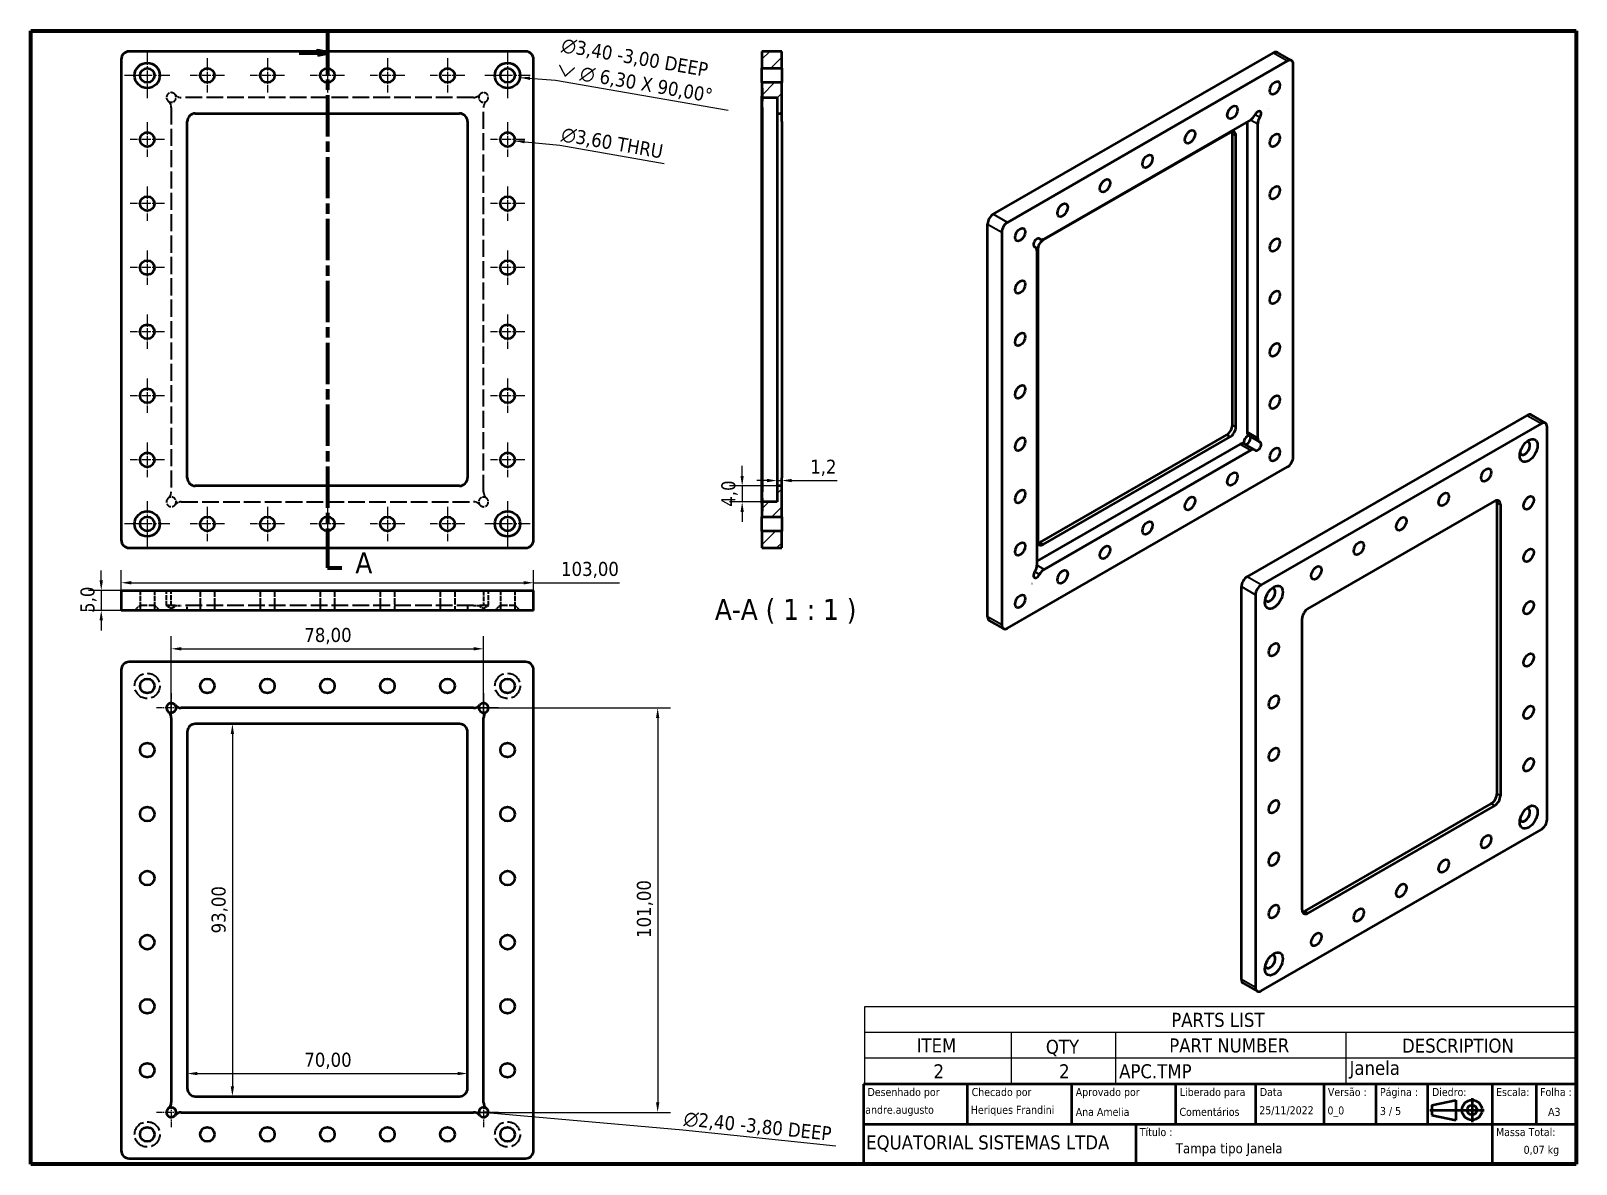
# Model space of a CAD drawing. Header units: millimetres. Extents: x 24 to 410, y 7 to 290.
import ezdxf
from ezdxf.enums import TextEntityAlignment as Align

# ---------------------------------------------------------------- set-up
doc = ezdxf.new("R2010")
doc.units = ezdxf.units.MM
doc.linetypes.add('CHAIN', pattern=[0.3543, 0.2362, -0.0295, 0.0591, -0.0295])
doc.linetypes.add('DASHED', pattern=[0.2068, 0.1655, -0.0413])
for name, color, linetype, lineweight in [('Border (ISO)', 7, 'Continuous', 70), ('Center Mark (ISO)', 7, 'Continuous', 25), ('Dimension (ISO)', 7, 'Continuous', 25), ('Hatch (ISO)', 7, 'Continuous', 18), ('Hidden (ISO)', 7, 'DASHED', 35), ('Section Line (ISO)', 7, 'CHAIN', 70), ('Symbol (ISO)', 7, 'Continuous', 25), ('Title (ISO)', 7, 'Continuous', 50), ('Visible (ISO)', 7, 'Continuous', 50), ('Visible Narrow (ISO)', 7, 'Continuous', 35)]:
    doc.layers.add(name, color=color, linetype=linetype, lineweight=lineweight)
doc.styles.add('Equatorial 3.5 - Azul', font='tahoma.ttf')
doc.styles.add('Label Text (ISO)', font='tahoma.ttf')
doc.styles.add('Note Text (ISO)', font='tahoma.ttf')
doc.styles.add('Text Style39', font='tahoma.ttf')
doc.styles.add('Text Style41', font='tahoma.ttf')
doc.dimstyles.new('Default (ISO)', dxfattribs={"dimtxt": 3.5, "dimasz": 2.5, "dimexe": 3.175, "dimexo": 0, "dimgap": 0.762, "dimtad": 1, "dimrnd": 1e-08, "dimzin": 0, "dimtxsty": 'Note Text (ISO)', "dimcen": 0.09, "dimdle": 10, "dimclrd": 256, "dimclre": 256, "dimclrt": 256, "dimazin": 0, "dimtfac": 1.001486, "dimtmove": 0, "dimatfit": 3, "dimfxl": 1, "dimtolj": 1, "dimtzin": 0, "dimlwd": -1, "dimlwe": -1, "dimarcsym": 0})
doc.dimstyles.new('Default (ISO)$7', dxfattribs={"dimtxt": 3.5, "dimasz": 2.5, "dimexe": 3.175, "dimexo": 0, "dimgap": 0.762, "dimtad": 1, "dimrnd": 1e-08, "dimzin": 0, "dimtxsty": 'Note Text (ISO)', "dimcen": 0.09, "dimdle": 10, "dimclrd": 256, "dimclre": 256, "dimclrt": 256, "dimazin": 0, "dimtfac": 1.001486, "dimtmove": 0, "dimatfit": 3, "dimfxl": 1, "dimtolj": 1, "dimtzin": 0, "dimlwd": -1, "dimlwe": -1, "dimarcsym": 0})

# ---------------------------------------------------------------- blocks, each defined once
blk = doc.blocks.new('Borders A4_A3_A2')
at = {"layer": 'Border (ISO)'}
for p, q in [((24, 290), (410, 290)), ((24, 7), (24, 290)), ((410, 290), (410, 7)), ((410, 7), (24, 7))]:
    blk.add_line(p, q, dxfattribs=at)
blk = doc.blocks.new('Title Blocks ISO')
at = {"layer": 'Title (ISO)'}
for p, q in [((270.07, 120), (92.07, 120)), ((92.07, 120), (92.07, 100)), ((118.07, 110), (118.07, 120)), ((144.07, 110), (144.07, 120)), ((170.07, 110), (170.07, 120)), ((190.07, 110), (190.07, 120)), ((207.07, 120), (207.07, 110)), ((220.07, 120), (220.07, 110)), ((233.07, 110), (233.07, 120)), ((249.07, 120), (249.07, 110)), ((260.07, 120), (260.07, 110)), ((270.07, 100), (270.07, 120)), ((234.07, 114.75), (240.07, 116)), ((240.07, 116), (240.07, 111)), ((244.07, 116.5), (244.07, 110.5)), ((233.57, 113.5), (247.07, 113.5)), ((234.07, 114.75), (234.07, 112.25)), ((234.07, 112.25), (240.07, 111)), ((92.07, 110), (270.07, 110)), ((160.07, 110), (160.07, 100)), ((249.07, 110), (249.07, 100)), ((92.07, 100), (270.07, 100))]:
    blk.add_line(p, q, dxfattribs=at)
for radius in [2.5, 1.25]:
    blk.add_circle((244.07, 113.5), radius, dxfattribs=at)
at = {"layer": 'Title (ISO)', "style": 'Text Style41'}
for s, p in [('Desenhado por', (93.07, 119)), ('Checado por', (119.07, 119)), ('Aprovado por', (145.07, 119)), ('Data', (191.07, 119)), ('Versão :', (208.07, 119)), ('Página :', (221.07, 119)), ('Título :', (161.07, 109))]:
    blk.add_text(s, height=2, dxfattribs=at).set_placement(p, align=Align.TOP_LEFT)
at = {"layer": 'Title (ISO)', "char_height": 2, "style": 'Note Text (ISO)'}
for s, insert, attachment_point in [('\\fTahoma|b0|i0;\\H2.0000;Liberado para', (171.07, 119), 1), ('\\fTahoma|b0|i0;\\H2.0000;Diedro:', (234.07, 119), 1), ('\\fTahoma|b0|i0;\\H2.0000;Escala:', (250.07, 119), 1), ('\\fTahoma|b0|i0;\\H2.0000;Folha :', (261.07, 119), 1), ('\\fTahoma|b0|i0;\\H2.0000;3 / 5 ', (221.07, 112), 7), ('\\fTahoma|b0|i0;\\H2.0000;Massa Total:', (250.07, 109), 1)]:
    blk.add_mtext(s, dxfattribs=dict(at, insert=insert, attachment_point=attachment_point))
at = {"layer": 'Title (ISO)'}
for tag, p, height, style in [('AUTHOR_001', (92.49, 112.57), 2, 'Text Style41'), ('CHECKED_BY_001', (118.87, 112.55), 2, 'Text Style41'), ('ENG_APPROVED_BY_001', (145.07, 112.04), 2, 'Text Style41'), ('STATUS_001', (170.98, 112.04), 2, 'Text Style41'), ('CREATION_DATE_001', (190.92, 112.44), 2, 'Text Style41'), ('REVISION_NUMBER_001', (207.96, 112.4), 2, 'Text Style41'), ('Sheet_Size_001', (263.07, 112.04), 2, 'Text Style41'), ('COMPANY_001', (92.72, 103.67), 3.5, 'Note Text (ISO)'), ('TITLE_001', (170.07, 102.69), 2.5, 'Text Style39'), ('MASS\\P2;_001', (256.96, 102.57), 2, 'Text Style41')]:
    blk.add_attdef(tag, p, '', height=height, dxfattribs=dict(at, style=style))
blk = doc.blocks.new('PARTS LIST3')
at = {"layer": 'Symbol (ISO)'}
for p, q in [((410, 46.27), (232.24, 46.27)), ((232.24, 46.27), (232.24, 39.85)), ((410, 46.27), (410, 39.85)), ((410, 39.85), (232.24, 39.85)), ((232.24, 39.85), (232.24, 33.42)), ((268.84, 39.85), (268.84, 33.42)), ((294.98, 39.85), (294.98, 33.42)), ((352.49, 39.85), (352.49, 33.42)), ((410, 39.85), (410, 33.42)), ((410, 33.42), (232.24, 33.42)), ((232.24, 33.42), (232.24, 27)), ((268.84, 33.42), (268.84, 27)), ((294.98, 33.42), (294.98, 27)), ((352.49, 33.42), (352.49, 27)), ((410, 33.42), (410, 27)), ((410, 27), (232.24, 27))]:
    blk.add_line(p, q, dxfattribs=at)
at = {"layer": 'Symbol (ISO)', "char_height": 3.5, "attachment_point": 7, "style": 'Equatorial 3.5 - Azul'}
for s, insert in [('PARTS LIST', (308.87, 41.21)), ('ITEM', (245.25, 34.88)), ('QTY', (277.54, 33.93)), ('PART NUMBER', (308.36, 34.81)), ('DESCRIPTION', (366.5, 34.77)), ('2', (249.48, 28.42)), ('2', (280.85, 28.42)), ('APC.TMP', (295.86, 28.37)), ('Janela', (353.41, 28.31))]:
    blk.add_mtext(s, dxfattribs=dict(at, insert=insert))
blk = doc.blocks.new('2dTransSection1')
at = {"layer": 'Section Line (ISO)', "linetype": 'CHAIN', "ltscale": 43.635117}
blk.add_line((98.07, 289.42), (98.07, 155.88), dxfattribs=at)
at = {"layer": 'Section Line (ISO)', "linetype": 'Continuous', "lineweight": 140}
for p, q in [((98.07, 289.42), (98.07, 279.56)), ((98.07, 165.74), (98.07, 155.88)), ((98.07, 155.88), (101.71, 155.88))]:
    blk.add_line(p, q, dxfattribs=at)
at = {"layer": 'Section Line (ISO)', "linetype": 'Continuous'}
for p, q in [((91.05, 284.49), (95.57, 284.49)), ((98.07, 284.49), (95.57, 284.99)), ((95.57, 284.99), (95.57, 283.99)), ((95.57, 284.49), (98.07, 284.49)), ((95.57, 283.99), (98.07, 284.49))]:
    blk.add_line(p, q, dxfattribs=at)
at = {"layer": 'Section Line (ISO)', "linetype": 'CHAIN', "ltscale": 4.040163}
blk.add_line((98.07, 155.88), (101.71, 155.88), dxfattribs=at)
at = {"layer": 'Section Line (ISO)', "linetype": 'Continuous', "flags": 128}
blk.add_lwpolyline([(95.57, 283.99), (98.07, 284.49), (95.57, 284.99), (95.57, 283.99)], dxfattribs=at)
at = {"layer": 'Section Line (ISO)'}
blk.add_solid([(95.57, 283.99), (98.07, 284.49), (95.57, 284.99), (95.57, 283.99)], dxfattribs=at)
at = {"layer": 'Section Line (ISO)', "insert": (105.05, 154.57), "char_height": 5.25, "attachment_point": 7, "style": 'Label Text (ISO)'}
blk.add_mtext('A', dxfattribs=at)
blk = doc.blocks.new('*D8')
at = {"layer": 'Defpoints', "color": 0, "transparency": 16777216}
for p in [(48.57, 150.27), (41.57, 145.27), (48.57, 145.27)]:
    blk.add_point(p, dxfattribs=at)
at = {"layer": 'Dimension (ISO)', "transparency": 16777216}
for p, q in [((41.57, 152.77), (41.57, 155.27)), ((48.57, 150.27), (38.39, 150.27)), ((41.57, 150.27), (41.57, 145.27)), ((48.57, 145.27), (38.39, 145.27)), ((41.57, 142.77), (41.57, 140.27))]:
    blk.add_line(p, q, dxfattribs=at)
for points in [[(41.15, 152.77), (41.99, 152.77), (41.57, 150.27)], [(41.15, 142.77), (41.99, 142.77), (41.57, 145.27)]]:
    blk.add_solid(points, dxfattribs=at)
at = {"layer": 'Dimension (ISO)', "transparency": 16777216, "insert": (36.37, 144.65), "char_height": 3.5, "attachment_point": 1, "rotation": 90, "style": 'Note Text (ISO)'}
blk.add_mtext('\\A1;5,0', dxfattribs=at)
blk = doc.blocks.new('*D9')
at = {"layer": 'Defpoints', "color": 0, "transparency": 16777216}
for p in [(211.58, 177.71), (210.38, 176.38), (211.58, 176.38)]:
    blk.add_point(p, dxfattribs=at)
at = {"layer": 'Dimension (ISO)', "transparency": 16777216}
for p, q in [((207.88, 177.71), (205.38, 177.71)), ((210.38, 176.38), (210.38, 180.88)), ((210.38, 177.71), (211.58, 177.71)), ((211.58, 176.38), (211.58, 180.88)), ((214.08, 177.71), (225.4, 177.71))]:
    blk.add_line(p, q, dxfattribs=at)
for points in [[(207.88, 178.13), (207.88, 177.29), (210.38, 177.71)], [(214.08, 178.13), (214.08, 177.29), (211.58, 177.71)]]:
    blk.add_solid(points, dxfattribs=at)
at = {"layer": 'Dimension (ISO)', "transparency": 16777216, "insert": (218.67, 182.91), "char_height": 3.5, "attachment_point": 1, "style": 'Note Text (ISO)'}
blk.add_mtext('\\A1;1,2', dxfattribs=at)
blk = doc.blocks.new('*D10')
at = {"layer": 'Defpoints', "color": 0, "transparency": 16777216}
for p in [(74.34, 116.92), (74.34, 23.92), (98.07, 23.92)]:
    blk.add_point(p, dxfattribs=at)
at = {"layer": 'Dimension (ISO)', "transparency": 16777216}
blk.add_line((74.34, 114.42), (74.34, 26.42), dxfattribs=at)
for points in [[(73.92, 114.42), (74.75, 114.42), (74.34, 116.92)], [(73.92, 26.42), (74.75, 26.42), (74.34, 23.92)]]:
    blk.add_solid(points, dxfattribs=at)
at = {"layer": 'Dimension (ISO)', "transparency": 16777216, "insert": (69.13, 64.61), "char_height": 3.5, "attachment_point": 1, "rotation": 90, "style": 'Note Text (ISO)'}
blk.add_mtext('\\A1;93,00', dxfattribs=at)
blk = doc.blocks.new('*D11')
at = {"layer": 'Defpoints', "color": 0, "transparency": 16777216}
for p in [(63.07, 29.61), (133.07, 29.61), (133.07, 29.61)]:
    blk.add_point(p, dxfattribs=at)
at = {"layer": 'Dimension (ISO)', "transparency": 16777216}
blk.add_line((65.57, 29.61), (130.57, 29.61), dxfattribs=at)
for points in [[(65.57, 30.03), (65.57, 29.2), (63.07, 29.61)], [(130.57, 30.03), (130.57, 29.2), (133.07, 29.61)]]:
    blk.add_solid(points, dxfattribs=at)
at = {"layer": 'Dimension (ISO)', "transparency": 16777216, "insert": (92.3, 34.82), "char_height": 3.5, "attachment_point": 1, "style": 'Note Text (ISO)'}
blk.add_mtext('\\A1;70,00', dxfattribs=at)
blk = doc.blocks.new('*D12')
at = {"layer": 'Defpoints', "color": 0, "transparency": 16777216}
for p in [(149.57, 152.18), (46.57, 150.27), (149.57, 150.27)]:
    blk.add_point(p, dxfattribs=at)
at = {"layer": 'Dimension (ISO)', "transparency": 16777216}
for p, q in [((46.57, 150.27), (46.57, 155.36)), ((149.57, 150.27), (149.57, 155.36)), ((49.07, 152.18), (147.07, 152.18)), ((149.57, 152.18), (171.06, 152.18))]:
    blk.add_line(p, q, dxfattribs=at)
for points in [[(49.07, 152.6), (49.07, 151.76), (46.57, 152.18)], [(147.07, 152.6), (147.07, 151.76), (149.57, 152.18)]]:
    blk.add_solid(points, dxfattribs=at)
at = {"layer": 'Dimension (ISO)', "transparency": 16777216, "insert": (156.43, 157.39), "char_height": 3.5, "attachment_point": 1, "style": 'Note Text (ISO)'}
blk.add_mtext('\\A1;103,00', dxfattribs=at)
blk = doc.blocks.new('*D13')
at = {"layer": 'Defpoints', "color": 0, "transparency": 16777216}
for p in [(134.57, 120.92), (134.57, 19.92), (180.57, 19.92)]:
    blk.add_point(p, dxfattribs=at)
at = {"layer": 'Dimension (ISO)', "transparency": 16777216}
for p, q in [((134.57, 120.92), (183.75, 120.92)), ((180.57, 118.42), (180.57, 22.42)), ((134.57, 19.92), (183.75, 19.92))]:
    blk.add_line(p, q, dxfattribs=at)
for points in [[(180.16, 118.42), (180.99, 118.42), (180.57, 120.92)], [(180.16, 22.42), (180.99, 22.42), (180.57, 19.92)]]:
    blk.add_solid(points, dxfattribs=at)
at = {"layer": 'Dimension (ISO)', "transparency": 16777216, "insert": (175.37, 63.48), "char_height": 3.5, "attachment_point": 1, "rotation": 90, "style": 'Note Text (ISO)'}
blk.add_mtext('\\A1;101,00', dxfattribs=at)
blk = doc.blocks.new('*D14')
at = {"layer": 'Defpoints', "color": 0, "transparency": 16777216}
for p in [(137.07, 135.69), (59.07, 118.42), (137.07, 118.42)]:
    blk.add_point(p, dxfattribs=at)
at = {"layer": 'Dimension (ISO)', "transparency": 16777216}
for p, q in [((59.07, 118.42), (59.07, 138.87)), ((61.57, 135.69), (134.57, 135.69)), ((137.07, 118.42), (137.07, 138.87))]:
    blk.add_line(p, q, dxfattribs=at)
for points in [[(61.57, 136.11), (61.57, 135.27), (59.07, 135.69)], [(134.57, 136.11), (134.57, 135.27), (137.07, 135.69)]]:
    blk.add_solid(points, dxfattribs=at)
at = {"layer": 'Dimension (ISO)', "transparency": 16777216, "insert": (92.3, 140.9), "char_height": 3.5, "attachment_point": 1, "style": 'Note Text (ISO)'}
blk.add_mtext('\\A1;78,00', dxfattribs=at)
blk = doc.blocks.new('*D15')
at = {"layer": 'Defpoints', "color": 0, "transparency": 16777216}
for p in [(210.38, 176.38), (201.68, 172.38), (210.38, 172.38)]:
    blk.add_point(p, dxfattribs=at)
at = {"layer": 'Dimension (ISO)', "transparency": 16777216}
for p, q in [((201.68, 178.88), (201.68, 181.38)), ((210.38, 176.38), (198.5, 176.38)), ((201.68, 176.38), (201.68, 172.38)), ((210.38, 172.38), (198.5, 172.38)), ((201.68, 169.88), (201.68, 167.38))]:
    blk.add_line(p, q, dxfattribs=at)
for points in [[(201.26, 178.88), (202.09, 178.88), (201.68, 176.38)], [(201.26, 169.88), (202.09, 169.88), (201.68, 172.38)]]:
    blk.add_solid(points, dxfattribs=at)
at = {"layer": 'Dimension (ISO)', "transparency": 16777216, "insert": (196.47, 171.17), "char_height": 3.5, "attachment_point": 1, "rotation": 90, "style": 'Note Text (ISO)'}
blk.add_mtext('\\A1;4,0', dxfattribs=at)

msp = doc.modelspace()

# ---------------------------------------------------------------- hatches: boundary and pattern name
at = {"layer": 'Hatch (ISO)'}
h = msp.add_hatch(dxfattribs=at)
h.set_pattern_fill('ANSI31', color=256, scale=25.4, style=0)
h.set_pattern_definition([(45, (0, 0), (-2.245064, 2.245064), [])])
h.paths.add_polyline_path([(206.634, 275.682), (206.634, 273.382), (210.384, 273.382), (210.384, 269.382), (211.584, 269.382), (211.584, 277.082), (206.584, 277.082), (206.584, 275.682)])
h.paths.add_polyline_path([(206.634, 172.382), (206.634, 170.082), (206.584, 170.082), (206.584, 168.682), (211.584, 168.682), (211.584, 176.382), (210.384, 176.382), (210.384, 172.382)])
h.paths.add_polyline_path([(206.584, 284.882), (206.584, 280.682), (211.584, 280.682), (211.584, 284.882)])
h.paths.add_polyline_path([(206.584, 165.082), (206.584, 160.882), (211.584, 160.882), (211.584, 165.082)])

# ---------------------------------------------------------------- linework, layer by layer
at = {"layer": 'Center Mark (ISO)', "linetype": 'CHAIN', "ltscale": 12.556543}
for p, q in [((53.07, 284.532), (53.07, 273.232)), ((143.07, 284.532), (143.07, 273.232)), ((58.72, 278.882), (47.42, 278.882)), ((148.72, 278.882), (137.42, 278.882)), ((53.07, 172.532), (53.07, 161.232)), ((143.07, 172.532), (143.07, 161.232)), ((58.72, 166.882), (47.42, 166.882)), ((148.72, 166.882), (137.42, 166.882))]:
    msp.add_line(p, q, dxfattribs=at)
at = {"layer": 'Center Mark (ISO)', "linetype": 'CHAIN', "ltscale": 9.556284}
for p, q in [((68.07, 283.182), (68.07, 274.582)), ((83.07, 283.182), (83.07, 274.582)), ((98.07, 283.182), (98.07, 274.582)), ((113.07, 283.182), (113.07, 274.582)), ((128.07, 283.182), (128.07, 274.582)), ((72.37, 278.882), (63.77, 278.882)), ((87.37, 278.882), (78.77, 278.882)), ((102.37, 278.882), (93.77, 278.882)), ((117.37, 278.882), (108.77, 278.882)), ((132.37, 278.882), (123.77, 278.882)), ((53.07, 267.182), (53.07, 258.582)), ((143.07, 267.182), (143.07, 258.582)), ((57.37, 262.882), (48.77, 262.882)), ((147.37, 262.882), (138.77, 262.882)), ((53.07, 251.182), (53.07, 242.582)), ((143.07, 251.182), (143.07, 242.582)), ((57.37, 246.882), (48.77, 246.882)), ((147.37, 246.882), (138.77, 246.882)), ((53.07, 235.182), (53.07, 226.582)), ((143.07, 235.182), (143.07, 226.582)), ((57.37, 230.882), (48.77, 230.882)), ((147.37, 230.882), (138.77, 230.882)), ((53.07, 219.182), (53.07, 210.582)), ((143.07, 219.182), (143.07, 210.582)), ((57.37, 214.882), (48.77, 214.882)), ((147.37, 214.882), (138.77, 214.882)), ((53.07, 203.182), (53.07, 194.582)), ((143.07, 203.182), (143.07, 194.582)), ((57.37, 198.882), (48.77, 198.882)), ((147.37, 198.882), (138.77, 198.882)), ((53.07, 187.182), (53.07, 178.582)), ((143.07, 187.182), (143.07, 178.582)), ((57.37, 182.882), (48.77, 182.882)), ((147.37, 182.882), (138.77, 182.882)), ((68.07, 171.182), (68.07, 162.582)), ((83.07, 171.182), (83.07, 162.582)), ((98.07, 171.182), (98.07, 162.582)), ((113.07, 171.182), (113.07, 162.582)), ((128.07, 171.182), (128.07, 162.582)), ((72.37, 166.882), (63.77, 166.882)), ((87.37, 166.882), (78.77, 166.882)), ((102.37, 166.882), (93.77, 166.882)), ((117.37, 166.882), (108.77, 166.882)), ((132.37, 166.882), (123.77, 166.882))]:
    msp.add_line(p, q, dxfattribs=at)
at = {"layer": 'Center Mark (ISO)', "linetype": 'CHAIN', "ltscale": 6.889386}
for p, q in [((59.07, 124.62), (59.07, 118.42)), ((137.07, 124.62), (137.07, 118.42)), ((61.57, 120.92), (55.37, 120.92)), ((139.57, 120.92), (133.37, 120.92)), ((140.77, 120.92), (134.57, 120.92)), ((137.07, 123.42), (137.07, 117.22)), ((61.57, 19.92), (55.37, 19.92)), ((59.07, 22.42), (59.07, 16.22)), ((140.77, 19.92), (134.57, 19.92)), ((137.07, 22.42), (137.07, 16.22))]:
    msp.add_line(p, q, dxfattribs=at)
at = {"layer": 'Hidden (ISO)', "ltscale": 25.790888}
for p, q in [((59.07, 270.884), (59.07, 174.88)), ((137.07, 174.88), (137.07, 270.884))]:
    msp.add_line(p, q, dxfattribs=at)
at = {"layer": 'Hidden (ISO)', "ltscale": 25.21553}
for p, q in [((134.572, 273.382), (61.568, 273.382)), ((61.568, 172.382), (134.572, 172.382)), ((134.572, 146.465), (61.568, 146.465))]:
    msp.add_line(p, q, dxfattribs=at)
at = {"layer": 'Hidden (ISO)', "ltscale": 6.948681}
for p, q in [((51.27, 150.265), (51.27, 146.615)), ((54.87, 150.265), (54.87, 146.615)), ((141.27, 150.265), (141.27, 146.615)), ((144.87, 150.265), (144.87, 146.615))]:
    msp.add_line(p, q, dxfattribs=at)
at = {"layer": 'Hidden (ISO)', "ltscale": 0.095089}
for p, q in [((55.27, 150.215), (55.27, 150.265)), ((140.87, 150.265), (140.87, 150.215))]:
    msp.add_line(p, q, dxfattribs=at)
at = {"layer": 'Hidden (ISO)', "ltscale": 5.980787}
for p, q in [((57.27, 150.215), (55.27, 150.215)), ((140.87, 150.215), (138.87, 150.215))]:
    msp.add_line(p, q, dxfattribs=at)
at = {"layer": 'Hidden (ISO)', "ltscale": 24.661509}
msp.add_line((138.87, 150.215), (57.27, 150.215), dxfattribs=at)
at = {"layer": 'Hidden (ISO)', "ltscale": 7.139059}
for p, q in [((57.87, 146.465), (57.87, 150.215)), ((59.07, 146.465), (59.07, 150.215)), ((137.07, 150.215), (137.07, 146.465)), ((138.27, 146.465), (138.27, 150.215))]:
    msp.add_line(p, q, dxfattribs=at)
at = {"layer": 'Hidden (ISO)', "ltscale": 9.518778}
for p, q in [((66.27, 150.265), (66.27, 145.265)), ((69.87, 150.265), (69.87, 145.265)), ((81.27, 150.265), (81.27, 145.265)), ((84.87, 150.265), (84.87, 145.265)), ((96.27, 150.265), (96.27, 145.265)), ((99.87, 150.265), (99.87, 145.265)), ((111.27, 150.265), (111.27, 145.265)), ((114.87, 150.265), (114.87, 145.265)), ((126.27, 150.265), (126.27, 145.265)), ((129.87, 150.265), (129.87, 145.265))]:
    msp.add_line(p, q, dxfattribs=at)
at = {"layer": 'Hidden (ISO)', "ltscale": 3.634566}
for p, q in [((51.27, 146.615), (49.92, 145.265)), ((54.87, 146.615), (56.22, 145.265)), ((141.27, 146.615), (139.92, 145.265)), ((144.87, 146.615), (146.22, 145.265))]:
    msp.add_line(p, q, dxfattribs=at)
at = {"layer": 'Hidden (ISO)', "ltscale": 10.765497}
for p, q in [((51.27, 146.615), (54.87, 146.615)), ((141.27, 146.615), (144.87, 146.615))]:
    msp.add_line(p, q, dxfattribs=at)
at = {"layer": 'Hidden (ISO)', "ltscale": 2.569997}
for p, q in [((51.27, 146.615), (51.27, 145.265)), ((54.87, 146.615), (54.87, 145.265)), ((141.27, 146.615), (141.27, 145.265)), ((144.87, 146.615), (144.87, 145.265))]:
    msp.add_line(p, q, dxfattribs=at)
at = {"layer": 'Hidden (ISO)', "ltscale": 5.634606}
for p, q in [((60.007, 146.465), (57.87, 146.465)), ((138.27, 146.465), (136.133, 146.465))]:
    msp.add_line(p, q, dxfattribs=at)
at = {"layer": 'Hidden (ISO)', "ltscale": 2.66511}
for p, q in [((59.07, 145.744), (57.87, 146.465)), ((59.07, 145.744), (60.27, 146.465)), ((137.07, 145.744), (135.87, 146.465)), ((137.07, 145.744), (138.27, 146.465))]:
    msp.add_line(p, q, dxfattribs=at)
at = {"layer": 'Hidden (ISO)', "ltscale": 3.410189}
for p, q in [((60.007, 146.465), (61.568, 146.465)), ((134.572, 146.465), (136.133, 146.465))]:
    msp.add_line(p, q, dxfattribs=at)
at = {"layer": 'Hidden (ISO)', "ltscale": 2.284431}
for p, q in [((63.07, 145.265), (63.07, 146.465)), ((133.07, 146.465), (133.07, 145.265))]:
    msp.add_line(p, q, dxfattribs=at)
at = {"layer": 'Hidden (ISO)', "ltscale": 23.92654}
for centre in [(53.07, 126.42), (143.07, 126.42), (53.07, 14.42), (143.07, 14.42)]:
    msp.add_circle(centre, 3.15, dxfattribs=at)
at = {"layer": 'Hidden (ISO)', "ltscale": 7.68078}
for centre, start, end in [((59.07, 273.382), 38.68219, 231.31781), ((137.07, 273.382), 308.68219, 141.31781), ((59.07, 172.382), 128.68219, 321.31781), ((137.07, 172.382), 218.68219, 51.31781)]:
    msp.add_arc(centre, 1.2, start, end, dxfattribs=at)
at = {"layer": 'Hidden (ISO)', "ltscale": 6.67315}
for centre, start, end in [((59.07, 273.382), 231.31781, 38.68219), ((137.07, 273.382), 141.31781, 308.68219), ((59.07, 172.382), 321.31781, 128.68219), ((137.07, 172.382), 51.31781, 218.68219)]:
    msp.add_arc(centre, 1.2, start, end, dxfattribs=at)
at = {"layer": 'Hidden (ISO)', "ltscale": 3.410189}
for centre, start, end in [((61.568, 275.382), 218.68219, 270), ((134.572, 275.382), 270, 321.31781), ((57.07, 270.884), 0, 51.31781), ((139.07, 270.884), 128.68219, 180), ((57.07, 174.88), 308.68219, 0), ((139.07, 174.88), 180, 231.31781), ((61.568, 170.382), 90, 141.31781), ((134.572, 170.382), 38.68219, 90)]:
    msp.add_arc(centre, 2, start, end, dxfattribs=at)
at = {"layer": 'Visible (ISO)'}
for p, q in [((46.57, 282.882), (46.57, 162.882)), ((147.57, 284.882), (48.57, 284.882)), ((149.57, 162.882), (149.57, 282.882)), ((206.584, 284.882), (206.584, 280.682)), ((211.584, 284.882), (206.584, 284.882)), ((211.584, 280.682), (211.584, 284.882)), ((264.396, 244.227), (334.4, 284.539)), ((337.935, 282.503), (267.932, 242.191)), ((338.933, 282.601), (335.398, 284.637)), ((206.584, 280.682), (211.584, 280.682)), ((206.584, 277.082), (206.584, 280.682)), ((211.584, 280.682), (211.584, 277.082)), ((339.349, 183.577), (339.349, 281.683)), ((211.584, 277.082), (206.584, 277.082)), ((206.584, 277.082), (206.584, 275.682)), ((206.584, 275.682), (206.634, 275.682)), ((206.584, 275.682), (206.584, 273.682)), ((206.634, 275.682), (206.634, 273.382)), ((211.584, 269.382), (211.584, 277.082)), ((206.584, 172.082), (206.584, 273.682)), ((206.634, 273.382), (210.384, 273.382)), ((206.634, 273.382), (206.634, 272.445)), ((206.634, 270.884), (206.634, 272.445)), ((206.634, 270.884), (206.634, 174.88)), ((210.384, 273.382), (210.384, 269.382)), ((63.07, 178.382), (63.07, 267.382)), ((65.07, 269.382), (131.07, 269.382)), ((133.07, 267.382), (133.07, 178.382)), ((210.384, 269.382), (211.584, 269.382)), ((210.384, 269.382), (210.384, 267.382)), ((210.384, 267.382), (210.384, 178.382)), ((211.584, 267.382), (211.584, 269.382)), ((211.584, 267.382), (211.584, 178.382)), ((328.709, 267.829), (277.087, 238.102)), ((327.824, 267.319), (327.824, 189.843)), ((330.475, 188.316), (330.475, 266.804)), ((323.581, 264.66), (276.912, 237.785)), ((324.147, 191.566), (324.147, 264.328)), ((324.995, 191.078), (324.995, 263.839)), ((262.982, 143.672), (262.982, 241.777)), ((266.517, 239.742), (266.517, 141.636)), ((274.626, 236.122), (274.905, 235.962)), ((276.089, 238.004), (275.8, 238.171)), ((275.321, 235.043), (275.321, 156.555)), ((275.498, 235.336), (275.498, 162.574)), ((327.793, 153.674), (397.796, 193.987)), ((398.794, 194.085), (402.33, 192.049)), ((401.332, 191.951), (331.328, 151.638)), ((402.746, 93.024), (402.746, 191.13)), ((326.057, 186.784), (275.321, 157.567)), ((276.063, 162.242), (322.732, 189.117)), ((276.912, 161.753), (323.581, 188.628)), ((329.707, 185.355), (327.055, 186.882)), ((328.24, 188.925), (330.891, 187.398)), ((277.087, 155.53), (328.709, 185.257)), ((210.384, 178.382), (210.384, 176.382)), ((211.584, 176.382), (211.584, 178.382)), ((267.932, 140.815), (337.935, 181.128)), ((131.07, 176.382), (65.07, 176.382)), ((206.634, 173.319), (206.634, 174.88)), ((211.584, 176.382), (210.384, 176.382)), ((210.384, 176.382), (210.384, 172.382)), ((211.584, 168.682), (211.584, 176.382)), ((206.584, 172.082), (206.584, 170.082)), ((206.634, 170.082), (206.584, 170.082)), ((206.584, 170.082), (206.584, 168.682)), ((206.634, 173.319), (206.634, 172.382)), ((206.634, 172.382), (206.634, 170.082)), ((210.384, 172.382), (206.634, 172.382)), ((342.995, 145.685), (389.665, 172.56)), ((390.23, 172.228), (390.23, 99.466)), ((391.079, 171.739), (391.079, 98.977)), ((206.584, 168.682), (211.584, 168.682)), ((206.584, 165.082), (206.584, 168.682)), ((211.584, 168.682), (211.584, 165.082)), ((206.584, 165.082), (206.584, 160.882)), ((211.584, 165.082), (206.584, 165.082)), ((211.584, 160.882), (211.584, 165.082)), ((48.57, 160.882), (147.57, 160.882)), ((206.584, 160.882), (211.584, 160.882)), ((326.378, 53.119), (326.378, 151.225)), ((46.57, 150.265), (48.57, 150.265)), ((46.57, 150.265), (46.57, 145.265)), ((48.57, 150.265), (147.57, 150.265)), ((147.57, 150.265), (149.57, 150.265)), ((149.57, 145.265), (149.57, 150.265)), ((329.914, 149.189), (329.914, 51.083)), ((48.57, 145.265), (46.57, 145.265)), ((147.57, 145.265), (48.57, 145.265)), ((149.57, 145.265), (147.57, 145.265)), ((341.581, 70.474), (341.581, 143.235)), ((266.934, 140.717), (263.398, 142.753)), ((147.57, 132.42), (48.57, 132.42)), ((46.57, 130.42), (46.57, 10.42)), ((149.57, 10.42), (149.57, 130.42)), ((134.572, 120.92), (61.568, 120.92)), ((59.07, 118.422), (59.07, 22.418)), ((131.07, 116.92), (65.07, 116.92)), ((137.07, 22.418), (137.07, 118.422)), ((63.07, 114.92), (63.07, 25.92)), ((133.07, 25.92), (133.07, 114.92)), ((388.816, 97.017), (342.147, 70.142)), ((389.665, 96.528), (342.995, 69.653)), ((331.328, 50.262), (401.332, 90.575)), ((326.795, 52.2), (330.33, 50.164)), ((65.07, 23.92), (131.07, 23.92)), ((61.568, 19.92), (134.572, 19.92)), ((48.57, 8.42), (147.57, 8.42))]:
    msp.add_line(p, q, dxfattribs=at)
for centre, radius in [((53.07, 278.882), 3.15), ((143.07, 278.882), 3.15), ((53.07, 278.882), 1.8), ((68.07, 278.882), 1.8), ((83.07, 278.882), 1.8), ((98.07, 278.882), 1.8), ((113.07, 278.882), 1.8), ((128.07, 278.882), 1.8), ((143.07, 278.882), 1.8), ((53.07, 262.882), 1.8), ((143.07, 262.882), 1.8), ((53.07, 246.882), 1.8), ((143.07, 246.882), 1.8), ((53.07, 230.882), 1.8), ((143.07, 230.882), 1.8), ((53.07, 214.882), 1.8), ((143.07, 214.882), 1.8), ((53.07, 198.882), 1.8), ((143.07, 198.882), 1.8), ((53.07, 182.882), 1.8), ((143.07, 182.882), 1.8), ((53.07, 166.882), 3.15), ((143.07, 166.882), 3.15), ((53.07, 166.882), 1.8), ((68.07, 166.882), 1.8), ((83.07, 166.882), 1.8), ((98.07, 166.882), 1.8), ((113.07, 166.882), 1.8), ((128.07, 166.882), 1.8), ((143.07, 166.882), 1.8), ((53.07, 126.42), 1.8), ((68.07, 126.42), 1.8), ((83.07, 126.42), 1.8), ((98.07, 126.42), 1.8), ((113.07, 126.42), 1.8), ((128.07, 126.42), 1.8), ((143.07, 126.42), 1.8), ((53.07, 110.42), 1.8), ((143.07, 110.42), 1.8), ((53.07, 94.42), 1.8), ((143.07, 94.42), 1.8), ((53.07, 78.42), 1.8), ((143.07, 78.42), 1.8), ((53.07, 62.42), 1.8), ((143.07, 62.42), 1.8), ((53.07, 46.42), 1.8), ((143.07, 46.42), 1.8), ((53.07, 30.42), 1.8), ((143.07, 30.42), 1.8), ((53.07, 14.42), 1.8), ((68.07, 14.42), 1.8), ((83.07, 14.42), 1.8), ((98.07, 14.42), 1.8), ((113.07, 14.42), 1.8), ((128.07, 14.42), 1.8), ((143.07, 14.42), 1.8)]:
    msp.add_circle(centre, radius, dxfattribs=at)
for centre, radius, start, end in [((48.57, 282.882), 2, 90, 180), ((147.57, 282.882), 2, 0, 90), ((65.07, 267.382), 2, 90, 180), ((131.07, 267.382), 2, 0, 90), ((65.07, 178.382), 2, 180, 270), ((131.07, 178.382), 2, 270, 0), ((48.57, 162.882), 2, 180, 270), ((147.57, 162.882), 2, 270, 0), ((48.57, 130.42), 2, 90, 180), ((147.57, 130.42), 2, 0, 90), ((59.07, 120.92), 1.2, 38.68219, 231.31781), ((59.07, 120.92), 1.2, 231.31781, 38.68219), ((57.07, 118.422), 2, 0, 51.31781), ((61.568, 122.92), 2, 218.68219, 270), ((134.572, 122.92), 2, 270, 321.31781), ((137.07, 120.92), 1.2, 141.31781, 308.68219), ((137.07, 120.92), 1.2, 308.68219, 141.31781), ((139.07, 118.422), 2, 128.68219, 180), ((65.07, 114.92), 2, 90, 180), ((131.07, 114.92), 2, 0, 90), ((65.07, 25.92), 2, 180, 270), ((131.07, 25.92), 2, 270, 0), ((59.07, 19.92), 1.2, 128.68219, 321.31781), ((57.07, 22.418), 2, 308.68219, 0), ((59.07, 19.92), 1.2, 321.31781, 128.68219), ((61.568, 17.92), 2, 90, 141.31781), ((134.572, 17.92), 2, 38.68219, 90), ((137.07, 19.92), 1.2, 51.31781, 218.68219), ((137.07, 19.92), 1.2, 218.68219, 51.31781), ((139.07, 22.418), 2, 180, 231.31781), ((48.57, 10.42), 2, 180, 270), ((147.57, 10.42), 2, 270, 0)]:
    msp.add_arc(centre, radius, start, end, dxfattribs=at)
for centre, major_axis, start_param, end_param in [((334.4, 282.904), (0.998, 1.733), 0, 0.7834645), ((337.935, 280.868), (0.998, 1.733), 5.4958534, 7.0666498), ((328.709, 269.464), (-0.998, -1.733), 0.7834645, 1.6791292), ((330.475, 268.846), (0.599, 1.04), 4.6001886, 7.9623146), ((331.889, 267.619), (0.998, 1.733), 1.458596, 2.3542608), ((323.581, 263.025), (0.998, 1.733), 5.4958534, 7.0666498), ((322.732, 263.514), (-0.998, -1.733), 2.3542608, 2.7043468), ((264.396, 242.592), (-0.998, -1.733), 3.9250571, 5.4958534), ((267.932, 240.556), (0.998, 1.733), 0.7834645, 2.3542608), ((275.321, 237.085), (0.599, 1.04), 6.170985, 9.5331109), ((273.907, 234.228), (0.998, 1.733), 5.4958534, 6.3915182), ((276.912, 236.15), (-0.998, -1.733), 3.9250571, 5.4958534), ((277.087, 239.737), (-0.998, -1.733), 6.170985, 7.0666498), ((397.796, 192.351), (0.998, 1.733), 0, 0.7834645), ((322.732, 190.752), (-0.998, -1.733), 0.7834645, 2.3542608), ((323.581, 190.263), (0.998, 1.733), 3.9250571, 5.4958534), ((329.238, 190.658), (-0.998, -1.733), 5.4958534, 6.2831853), ((401.332, 190.315), (0.998, 1.733), 5.4958534, 7.0666498), ((326.057, 185.149), (0.998, 1.733), 0, 0.7834645), ((327.824, 187.801), (-0.599, -1.04), 3.3186442, 6.0998022), ((327.824, 187.801), (-0.599, -1.04), 0.1833831, 2.9645411), ((328.709, 183.622), (0.998, 1.733), 6.170985, 7.0666498), ((330.475, 186.274), (-0.599, -1.04), 6.170985, 9.5331109), ((331.889, 189.131), (-0.998, -1.733), 5.4958534, 6.3915182), ((397.195, 185.763), (-0.898, -1.56), 5.8221869, 9.8857764), ((337.935, 182.763), (-0.998, -1.733), 0.7834645, 2.3542608), ((389.665, 170.925), (0.998, 1.733), 5.4958534, 7.0666498), ((388.816, 171.413), (-0.998, -1.733), 2.3542608, 2.7043468), ((276.912, 163.388), (-0.998, -1.733), 5.4958534, 7.0666498), ((276.063, 163.877), (-0.998, -1.733), 0.4372459, 0.7834645), ((275.321, 154.513), (-0.599, -1.04), 4.6001886, 7.9623146), ((273.907, 155.741), (-0.998, -1.733), 1.458596, 2.3542608), ((277.087, 153.895), (0.998, 1.733), 0.7834645, 1.6791292), ((327.793, 152.039), (-0.998, -1.733), 3.9250571, 5.4958534), ((331.328, 150.003), (0.998, 1.733), 0.7834645, 2.3542608), ((333.556, 149.115), (-0.898, -1.56), 5.8221869, 9.8857764), ((264.396, 144.486), (-0.998, -1.733), 5.4958534, 6.2831853), ((342.995, 144.05), (-0.998, -1.733), 3.9250571, 5.4958534), ((267.932, 142.45), (-0.998, -1.733), 5.4958534, 7.0666498), ((388.816, 98.652), (-0.998, -1.733), 0.7834645, 2.3542608), ((389.665, 98.163), (0.998, 1.733), 3.9250571, 5.4958534), ((397.195, 94.197), (-0.898, -1.56), 5.8221869, 9.8857764), ((401.332, 92.21), (-0.998, -1.733), 0.7834645, 2.3542608), ((342.995, 71.288), (-0.998, -1.733), 5.4958534, 7.0666498), ((342.147, 71.777), (-0.998, -1.733), 0.4372459, 0.7834645), ((333.556, 57.55), (-0.898, -1.56), 5.8221869, 9.8857764), ((327.793, 53.933), (-0.998, -1.733), 5.4958534, 6.2831853), ((331.328, 51.897), (-0.998, -1.733), 5.4958534, 7.0666498)]:
    msp.add_ellipse(centre, major_axis=major_axis, ratio=0.5780931, start_param=start_param, end_param=end_param, dxfattribs=at)
for centre, major_axis in [((334.753, 275.766), (-0.898, -1.56)), ((324.147, 269.658), (-0.898, -1.56)), ((313.54, 263.55), (-0.898, -1.56)), ((334.753, 262.685), (-0.898, -1.56)), ((302.933, 257.442), (-0.898, -1.56)), ((292.327, 251.334), (-0.898, -1.56)), ((334.753, 249.604), (-0.898, -1.56)), ((281.72, 245.226), (-0.898, -1.56)), ((271.114, 239.118), (-0.898, -1.56)), ((334.753, 236.523), (-0.898, -1.56)), ((271.114, 226.037), (-0.898, -1.56)), ((334.753, 223.443), (-0.898, -1.56)), ((271.114, 212.957), (-0.898, -1.56)), ((334.753, 210.362), (-0.898, -1.56)), ((271.114, 199.876), (-0.898, -1.56)), ((334.753, 197.281), (-0.898, -1.56)), ((271.114, 186.795), (-0.898, -1.56)), ((334.753, 184.2), (-0.898, -1.56)), ((398.15, 185.213), (1.572, 2.73)), ((324.147, 178.092), (-0.898, -1.56)), ((387.543, 179.105), (0.898, 1.56)), ((271.114, 173.714), (-0.898, -1.56)), ((313.54, 171.985), (-0.898, -1.56)), ((376.937, 172.997), (0.898, 1.56)), ((398.15, 172.132), (0.898, 1.56)), ((302.933, 165.877), (-0.898, -1.56)), ((366.33, 166.889), (0.898, 1.56)), ((271.114, 160.634), (-0.898, -1.56)), ((355.723, 160.781), (0.898, 1.56)), ((292.327, 159.769), (-0.898, -1.56)), ((398.15, 159.051), (0.898, 1.56)), ((281.72, 153.661), (-0.898, -1.56)), ((345.117, 154.673), (0.898, 1.56)), ((334.51, 148.565), (1.572, 2.73)), ((271.114, 147.553), (-0.898, -1.56)), ((398.15, 145.971), (0.898, 1.56)), ((334.51, 135.485), (0.898, 1.56)), ((398.15, 132.89), (0.898, 1.56)), ((334.51, 122.404), (0.898, 1.56)), ((398.15, 119.809), (0.898, 1.56)), ((334.51, 109.323), (0.898, 1.56)), ((398.15, 106.728), (0.898, 1.56)), ((334.51, 96.242), (0.898, 1.56)), ((398.15, 93.648), (1.572, 2.73)), ((387.543, 87.54), (0.898, 1.56)), ((334.51, 83.162), (0.898, 1.56)), ((376.937, 81.432), (0.898, 1.56)), ((366.33, 75.324), (0.898, 1.56)), ((334.51, 70.081), (0.898, 1.56)), ((355.723, 69.216), (0.898, 1.56)), ((345.117, 63.108), (0.898, 1.56)), ((334.51, 57), (1.572, 2.73))]:
    msp.add_ellipse(centre, major_axis=major_axis, ratio=0.5780931, dxfattribs=at)
at = {"layer": 'Visible Narrow (ISO)'}
for p, q in [((334.4, 284.539), (337.935, 282.503)), ((333.162, 270.639), (333.198, 270.619)), ((328.702, 267.825), (330.475, 266.804)), ((331.006, 268.386), (329.811, 269.074)), ((324.147, 264.328), (324.995, 263.839)), ((267.932, 242.191), (264.396, 244.227)), ((262.982, 241.777), (266.517, 239.742)), ((274.661, 236.089), (274.791, 236.014)), ((275.983, 238.08), (275.849, 238.157)), ((397.796, 193.987), (401.332, 191.951)), ((324.995, 191.078), (324.147, 191.566)), ((330.475, 188.316), (327.824, 189.843)), ((322.732, 189.117), (323.581, 188.628)), ((326.057, 186.784), (328.709, 185.257)), ((333.198, 187.556), (333.162, 187.576)), ((331.748, 185.127), (331.783, 185.106)), ((390.23, 172.228), (391.079, 171.739)), ((276.912, 161.753), (276.063, 162.242)), ((274.788, 154.969), (275.983, 154.281)), ((277.087, 155.53), (275.321, 156.547)), ((274.083, 151.879), (274.048, 151.9)), ((326.378, 151.225), (329.914, 149.189)), ((331.328, 151.638), (327.793, 153.674)), ((266.517, 141.636), (262.982, 143.672)), ((388.816, 97.017), (389.665, 96.528)), ((391.079, 98.977), (390.23, 99.466)), ((342.995, 69.653), (342.147, 70.142)), ((329.914, 51.083), (326.378, 53.119))]:
    msp.add_line(p, q, dxfattribs=at)

# ---------------------------------------------------------------- block references
msp.add_blockref('Borders A4_A3_A2', (0, 0))
msp.add_blockref('Title Blocks ISO', (139.929, -93)).add_auto_attribs({'COMPANY_001': 'EQUATORIAL SISTEMAS LTDA', 'AUTHOR_001': 'andre.augusto', 'CHECKED_BY_001': 'Heriques Frandini', 'ENG_APPROVED_BY_001': 'Ana Amelia', 'CREATION_DATE_001': '25/11/2022', 'STATUS_001': 'Comentários', 'MASS\\P2;_001': '0,07 kg', 'TITLE_001': 'Tampa tipo Janela', 'REVISION_NUMBER_001': '0_0', 'Sheet_Size_001': 'A3'})
at = {"layer": 'Section Line (ISO)'}
msp.add_blockref('2dTransSection1', (0, 0), dxfattribs=at)
at = {"layer": 'Symbol (ISO)'}
msp.add_blockref('PARTS LIST3', (0, 0), dxfattribs=at)

# ---------------------------------------------------------------- texts
at = {"layer": 'Symbol (ISO)', "char_height": 3.5, "attachment_point": 7, "style": 'Note Text (ISO)'}
for s, insert, width, rotation, line_spacing_factor in [('{\\fAIGDT|b0|i0;\\H3.5000;n\\fTahoma|b0|i0;\\H3.5000;3,40 -3,00 DEEP\\P\\fAIGDT|b0|i0;\\H3.5000;w\\fTahoma|b0|i0;\\H3.5000; \\fAIGDT|b0|i0;\\H3.5000;n\\fTahoma|b0|i0;\\H3.5000; 6,30 X 90,00°}', (155.183, 278.265), 44.34303, 350.16356, 1.05), ('{\\fAIGDT|b0|i0;\\H3.5000;n\\fTahoma|b0|i0;\\H3.5000;3,60 THRU}', (156.192, 262.044), 27.23695, 349.96276, 0.6125), ('{\\fAIGDT|b0|i0;\\H3.5000;n\\fTahoma|b0|i0;\\H3.5000;2,40 -3,80 DEEP}', (186.909, 16.148), 39.05657, 353.99573, 0.6125)]:
    msp.add_mtext(s, dxfattribs=dict(at, insert=insert, width=width, rotation=rotation, line_spacing_factor=line_spacing_factor))
at = {"layer": 'Symbol (ISO)', "insert": (194.867, 141.96), "char_height": 5.25, "attachment_point": 7, "style": 'Label Text (ISO)'}
msp.add_mtext('A-A ( 1 : 1 )', dxfattribs=at)

# ---------------------------------------------------------------- dimensions: what is measured, and where the dimension line sits
at = {"layer": 'Dimension (ISO)'}
for base, p1, p2, angle, override, picture, middle in [((211.584, 177.709), (210.384, 176.382), (211.584, 176.382), 180, {"dimdec": 1, "dimtp": 0, "dimtm": 0, "dimtdec": 1, "dimtofl": 1, "dimatfit": 1}, '*D9', (221.653, 177.709)), ((201.675, 172.382), (210.384, 176.382), (210.384, 172.382), 90, {"dimdec": 1, "dimtp": 0, "dimtm": 0, "dimtdec": 1, "dimtofl": 1, "dimatfit": 1}, '*D15', (201.675, 174.382)), ((41.57, 145.265), (48.57, 150.265), (48.57, 145.265), 270, {"dimdec": 1, "dimtp": 0, "dimtm": 0, "dimtdec": 1, "dimtofl": 1, "dimatfit": 1}, '*D8', (41.57, 147.765)), ((149.57, 152.181), (46.57, 150.265), (149.57, 150.265), 180, {"dimdec": 2, "dimtp": 0, "dimtm": 0, "dimtdec": 2, "dimtofl": 0, "dimatfit": 2}, '*D12', (163.364, 152.181)), ((137.07, 135.692), (59.07, 118.422), (137.07, 118.422), 180, {"dimdec": 2, "dimtp": 0, "dimtm": 0, "dimtdec": 2, "dimtofl": 0, "dimatfit": 1}, '*D14', (98.07, 135.692)), ((180.572, 19.92), (134.572, 120.92), (134.572, 19.92), 90, {"dimdec": 2, "dimtp": 0, "dimtm": 0, "dimtdec": 2, "dimtofl": 0, "dimatfit": 1}, '*D13', (180.572, 70.42)), ((74.336, 23.92), (74.336, 116.92), (98.07, 23.92), 90, {"dimdec": 2, "dimse1": 1, "dimse2": 1, "dimtp": 0, "dimtm": 0, "dimtdec": 2, "dimtofl": 0, "dimatfit": 1}, '*D10', (74.336, 70.42)), ((133.07, 29.613), (63.07, 29.613), (133.07, 29.613), 180, {"dimdec": 2, "dimse1": 1, "dimse2": 1, "dimtp": 0, "dimtm": 0, "dimtdec": 2, "dimtofl": 0, "dimatfit": 1}, '*D11', (98.07, 29.613))]:
    dim = msp.add_linear_dim(base=base, p1=p1, p2=p2, angle=angle, dimstyle='Default (ISO)', override=override, dxfattribs=at)
    dim.commit()
    dim.dimension.update_dxf_attribs({"geometry": picture, "text_midpoint": middle, "dimtype": 160})

# ---------------------------------------------------------------- leaders
at = {"layer": 'Symbol (ISO)', "annotation_type": 0, "has_hookline": 1, "hookline_direction": 0}
for points, text_width, horizontal_direction in [([(146.174, 278.344), (155.084, 277.69)], 43.739, (0.985299, -0.170836, 0)), ([(144.842, 262.568), (156.091, 261.469)], 26.52, (0.984695, -0.174288, 0)), ([(135.877, 20.046), (186.848, 15.568)], 38.451, (0.994514, -0.104603, 0))]:
    msp.add_leader(points, dimstyle='Default (ISO)$7', override={"dimgap": 0, "dimtad": 1}, dxfattribs=dict(at, text_width=text_width, horizontal_direction=horizontal_direction))

doc.saveas('drawing.dxf')
